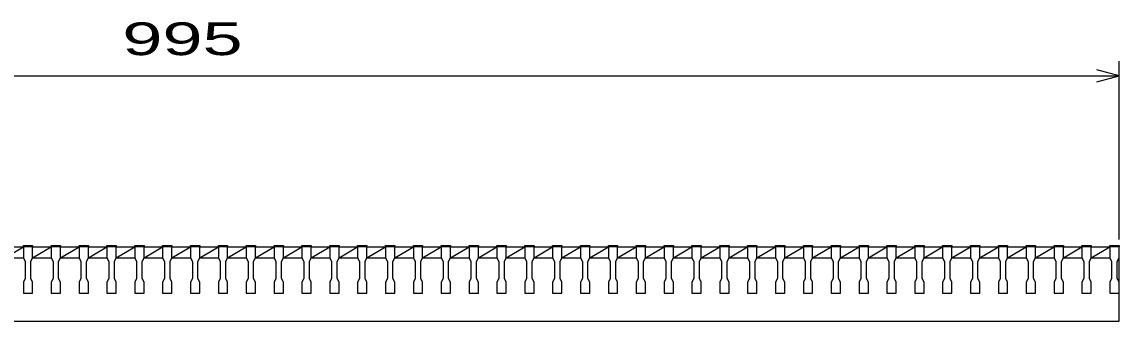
# Model space of a CAD drawing. Units: millimetres, scale not verified. Extents: x -1456 to 1385, y -1026 to 843.
# Drawn here: x -831 to -240, y -384 to -223 of the extents above; entities that cross this region are included whole.
import ezdxf
from ezdxf.enums import TextEntityAlignment as Align

# ---------------------------------------------------------------- set-up
doc = ezdxf.new("R2010")
doc.units = ezdxf.units.MM
doc.header["$LTSCALE"] = 8
doc.layers.add('16', color=3, linetype='Continuous', lineweight=25)
doc.layers.add('22', color=4, linetype='Continuous', lineweight=25)
doc.styles.add('ベクトル', font='')
doc.styles.get('ベクトル').set_extended_font_data('ベクトル')

msp = doc.modelspace()

# ---------------------------------------------------------------- linework, layer by layer
at = {"layer": '16'}
for p, q in [((-840, -344), (-830, -344)), ((-840, -350), (-830, -344)), ((-830, -344), (-830, -343.3)), ((-830, -343.3), (-825, -343.3)), ((-830, -344), (-830, -350)), ((-825, -344), (-830, -344)), ((-825, -343.3), (-825, -344)), ((-825, -350), (-825, -344)), ((-825, -344), (-815, -344)), ((-825, -350), (-815, -344)), ((-815, -344), (-815, -343.3)), ((-815, -343.3), (-810, -343.3)), ((-815, -344), (-815, -350)), ((-810, -344), (-815, -344)), ((-810, -343.3), (-810, -344)), ((-810, -350), (-810, -344)), ((-810, -344), (-800, -344)), ((-810, -350), (-800, -344)), ((-800, -344), (-800, -343.3)), ((-800, -343.3), (-795, -343.3)), ((-800, -344), (-800, -350)), ((-795, -344), (-800, -344)), ((-795, -343.3), (-795, -344)), ((-795, -350), (-795, -344)), ((-795, -344), (-785, -344)), ((-795, -350), (-785, -344)), ((-785, -344), (-785, -343.3)), ((-785, -343.3), (-780, -343.3)), ((-785, -344), (-785, -350)), ((-780, -344), (-785, -344)), ((-780, -343.3), (-780, -344)), ((-780, -350), (-780, -344)), ((-780, -344), (-770, -344)), ((-780, -350), (-770, -344)), ((-770, -344), (-770, -343.3)), ((-770, -343.3), (-765, -343.3)), ((-770, -344), (-770, -350)), ((-765, -344), (-770, -344)), ((-765, -343.3), (-765, -344)), ((-765, -350), (-765, -344)), ((-765, -344), (-755, -344)), ((-765, -350), (-755, -344)), ((-755, -344), (-755, -343.3)), ((-755, -343.3), (-750, -343.3)), ((-755, -344), (-755, -350)), ((-750, -344), (-755, -344)), ((-750, -343.3), (-750, -344)), ((-750, -350), (-750, -344)), ((-750, -344), (-740, -344)), ((-750, -350), (-740, -344)), ((-740, -344), (-740, -343.3)), ((-740, -343.3), (-735, -343.3)), ((-740, -344), (-740, -350)), ((-735, -344), (-740, -344)), ((-735, -343.3), (-735, -344)), ((-735, -350), (-735, -344)), ((-735, -344), (-725, -344)), ((-735, -350), (-725, -344)), ((-725, -344), (-725, -343.3)), ((-725, -343.3), (-720, -343.3)), ((-725, -344), (-725, -350)), ((-720, -344), (-725, -344)), ((-720, -343.3), (-720, -344)), ((-720, -350), (-720, -344)), ((-720, -344), (-710, -344)), ((-720, -350), (-710, -344)), ((-710, -344), (-710, -343.3)), ((-710, -343.3), (-705, -343.3)), ((-710, -344), (-710, -350)), ((-705, -344), (-710, -344)), ((-705, -343.3), (-705, -344)), ((-705, -350), (-705, -344)), ((-705, -344), (-695, -344)), ((-705, -350), (-695, -344)), ((-695, -344), (-695, -343.3)), ((-695, -343.3), (-690, -343.3)), ((-695, -344), (-695, -350)), ((-690, -344), (-695, -344)), ((-690, -343.3), (-690, -344)), ((-690, -350), (-690, -344)), ((-690, -344), (-680, -344)), ((-690, -350), (-680, -344)), ((-680, -344), (-680, -343.3)), ((-680, -343.3), (-675, -343.3)), ((-680, -344), (-680, -350)), ((-675, -344), (-680, -344)), ((-675, -343.3), (-675, -344)), ((-675, -350), (-675, -344)), ((-675, -344), (-665, -344)), ((-675, -350), (-665, -344)), ((-665, -344), (-665, -343.3)), ((-665, -343.3), (-660, -343.3)), ((-665, -344), (-665, -350)), ((-660, -344), (-665, -344)), ((-660, -343.3), (-660, -344)), ((-660, -350), (-660, -344)), ((-660, -344), (-650, -344)), ((-660, -350), (-650, -344)), ((-650, -344), (-650, -343.3)), ((-650, -343.3), (-645, -343.3)), ((-650, -344), (-650, -350)), ((-645, -344), (-650, -344)), ((-645, -343.3), (-645, -344)), ((-645, -350), (-645, -344)), ((-645, -344), (-635, -344)), ((-645, -350), (-635, -344)), ((-635, -344), (-635, -343.3)), ((-635, -343.3), (-630, -343.3)), ((-635, -344), (-635, -350)), ((-630, -344), (-635, -344)), ((-630, -343.3), (-630, -344)), ((-630, -350), (-630, -344)), ((-630, -344), (-620, -344)), ((-630, -350), (-620, -344)), ((-620, -344), (-620, -343.3)), ((-620, -343.3), (-615, -343.3)), ((-620, -344), (-620, -350)), ((-615, -344), (-620, -344)), ((-615, -343.3), (-615, -344)), ((-615, -350), (-615, -344)), ((-615, -344), (-605, -344)), ((-615, -350), (-605, -344)), ((-605, -344), (-605, -343.3)), ((-605, -343.3), (-600, -343.3)), ((-605, -344), (-605, -350)), ((-600, -344), (-605, -344)), ((-600, -343.3), (-600, -344)), ((-600, -350), (-600, -344)), ((-600, -344), (-590, -344)), ((-600, -350), (-590, -344)), ((-590, -344), (-590, -343.3)), ((-590, -343.3), (-585, -343.3)), ((-590, -344), (-590, -350)), ((-585, -344), (-590, -344)), ((-585, -343.3), (-585, -344)), ((-585, -350), (-585, -344)), ((-585, -344), (-575, -344)), ((-585, -350), (-575, -344)), ((-575, -344), (-575, -343.3)), ((-575, -343.3), (-570, -343.3)), ((-575, -344), (-575, -350)), ((-570, -344), (-575, -344)), ((-570, -343.3), (-570, -344)), ((-570, -350), (-570, -344)), ((-570, -344), (-560, -344)), ((-570, -350), (-560, -344)), ((-560, -344), (-560, -343.3)), ((-560, -343.3), (-555, -343.3)), ((-560, -344), (-560, -350)), ((-555, -344), (-560, -344)), ((-555, -343.3), (-555, -344)), ((-555, -350), (-555, -344)), ((-555, -344), (-545, -344)), ((-555, -350), (-545, -344)), ((-545, -344), (-545, -343.3)), ((-545, -343.3), (-540, -343.3)), ((-545, -344), (-545, -350)), ((-540, -344), (-545, -344)), ((-540, -343.3), (-540, -344)), ((-540, -350), (-540, -344)), ((-540, -344), (-530, -344)), ((-540, -350), (-530, -344)), ((-530, -344), (-530, -343.3)), ((-530, -343.3), (-525, -343.3)), ((-530, -344), (-530, -350)), ((-525, -344), (-530, -344)), ((-525, -343.3), (-525, -344)), ((-525, -350), (-525, -344)), ((-525, -344), (-515, -344)), ((-525, -350), (-515, -344)), ((-515, -344), (-515, -343.3)), ((-515, -343.3), (-510, -343.3)), ((-515, -344), (-515, -350)), ((-510, -344), (-515, -344)), ((-510, -343.3), (-510, -344)), ((-510, -350), (-510, -344)), ((-510, -344), (-500, -344)), ((-510, -350), (-500, -344)), ((-500, -344), (-500, -343.3)), ((-500, -343.3), (-495, -343.3)), ((-500, -344), (-500, -350)), ((-495, -344), (-500, -344)), ((-495, -343.3), (-495, -344)), ((-495, -350), (-495, -344)), ((-495, -344), (-485, -344)), ((-495, -350), (-485, -344)), ((-485, -344), (-485, -343.3)), ((-485, -343.3), (-480, -343.3)), ((-485, -344), (-485, -350)), ((-480, -344), (-485, -344)), ((-480, -343.3), (-480, -344)), ((-480, -350), (-480, -344)), ((-480, -344), (-470, -344)), ((-480, -350), (-470, -344)), ((-470, -344), (-470, -343.3)), ((-470, -343.3), (-465, -343.3)), ((-470, -344), (-470, -350)), ((-465, -344), (-470, -344)), ((-465, -343.3), (-465, -344)), ((-465, -350), (-465, -344)), ((-465, -344), (-455, -344)), ((-465, -350), (-455, -344)), ((-455, -344), (-455, -343.3)), ((-455, -343.3), (-450, -343.3)), ((-455, -344), (-455, -350)), ((-450, -344), (-455, -344)), ((-450, -343.3), (-450, -344)), ((-450, -350), (-450, -344)), ((-450, -344), (-440, -344)), ((-450, -350), (-440, -344)), ((-440, -344), (-440, -343.3)), ((-440, -343.3), (-435, -343.3)), ((-440, -344), (-440, -350)), ((-435, -344), (-440, -344)), ((-435, -343.3), (-435, -344)), ((-435, -350), (-435, -344)), ((-435, -344), (-425, -344)), ((-435, -350), (-425, -344)), ((-425, -344), (-425, -343.3)), ((-425, -343.3), (-420, -343.3)), ((-425, -344), (-425, -350)), ((-420, -344), (-425, -344)), ((-420, -343.3), (-420, -344)), ((-420, -350), (-420, -344)), ((-420, -344), (-410, -344)), ((-420, -350), (-410, -344)), ((-410, -344), (-410, -343.3)), ((-410, -343.3), (-405, -343.3)), ((-410, -344), (-410, -350)), ((-405, -344), (-410, -344)), ((-405, -343.3), (-405, -344)), ((-405, -350), (-405, -344)), ((-405, -344), (-395, -344)), ((-405, -350), (-395, -344)), ((-395, -344), (-395, -343.3)), ((-395, -343.3), (-390, -343.3)), ((-395, -344), (-395, -350)), ((-390, -344), (-395, -344)), ((-390, -343.3), (-390, -344)), ((-390, -350), (-390, -344)), ((-390, -344), (-380, -344)), ((-390, -350), (-380, -344)), ((-380, -344), (-380, -343.3)), ((-380, -343.3), (-375, -343.3)), ((-380, -344), (-380, -350)), ((-375, -344), (-380, -344)), ((-375, -343.3), (-375, -344)), ((-375, -350), (-375, -344)), ((-375, -344), (-365, -344)), ((-375, -350), (-365, -344)), ((-365, -344), (-365, -343.3)), ((-365, -343.3), (-360, -343.3)), ((-365, -344), (-365, -350)), ((-360, -344), (-365, -344)), ((-360, -343.3), (-360, -344)), ((-360, -350), (-360, -344)), ((-360, -344), (-350, -344)), ((-360, -350), (-350, -344)), ((-350, -344), (-350, -343.3)), ((-350, -343.3), (-345, -343.3)), ((-350, -344), (-350, -350)), ((-345, -344), (-350, -344)), ((-345, -343.3), (-345, -344)), ((-345, -350), (-345, -344)), ((-345, -344), (-335, -344)), ((-345, -350), (-335, -344)), ((-335, -344), (-335, -343.3)), ((-335, -343.3), (-330, -343.3)), ((-335, -344), (-335, -350)), ((-330, -344), (-335, -344)), ((-330, -343.3), (-330, -344)), ((-330, -350), (-330, -344)), ((-330, -344), (-320, -344)), ((-330, -350), (-320, -344)), ((-320, -344), (-320, -343.3)), ((-320, -343.3), (-315, -343.3)), ((-320, -344), (-320, -350)), ((-315, -344), (-320, -344)), ((-315, -343.3), (-315, -344)), ((-315, -350), (-315, -344)), ((-315, -344), (-305, -344)), ((-315, -350), (-305, -344)), ((-305, -344), (-305, -343.3)), ((-305, -343.3), (-300, -343.3)), ((-305, -344), (-305, -350)), ((-300, -344), (-305, -344)), ((-300, -343.3), (-300, -344)), ((-300, -350), (-300, -344)), ((-300, -344), (-290, -344)), ((-300, -350), (-290, -344)), ((-290, -344), (-290, -343.3)), ((-290, -343.3), (-285, -343.3)), ((-290, -344), (-290, -350)), ((-285, -344), (-290, -344)), ((-285, -343.3), (-285, -344)), ((-285, -350), (-285, -344)), ((-285, -344), (-275, -344)), ((-285, -350), (-275, -344)), ((-275, -344), (-275, -343.3)), ((-275, -343.3), (-270, -343.3)), ((-275, -344), (-275, -350)), ((-270, -344), (-275, -344)), ((-270, -343.3), (-270, -344)), ((-270, -350), (-270, -344)), ((-270, -344), (-260, -344)), ((-270, -350), (-260, -344)), ((-260, -344), (-260, -343.3)), ((-260, -343.3), (-255, -343.3)), ((-260, -344), (-260, -350)), ((-255, -344), (-260, -344)), ((-255, -343.3), (-255, -344)), ((-255, -350), (-255, -344)), ((-255, -344), (-245, -344)), ((-255, -350), (-245, -344)), ((-245, -344), (-245, -343.3)), ((-245, -343.3), (-240, -343.3)), ((-245, -344), (-245, -350)), ((-240, -344), (-245, -344)), ((-240, -343.3), (-240, -344)), ((-240, -350), (-240, -344)), ((-240, -384), (-240, -344)), ((-840, -350), (-830, -350)), ((-830, -350), (-829, -352)), ((-829, -352), (-829, -361)), ((-826, -352), (-825, -350)), ((-826, -361), (-826, -352)), ((-825, -350), (-815, -350)), ((-815, -350), (-814, -352)), ((-814, -352), (-814, -361)), ((-811, -352), (-810, -350)), ((-811, -361), (-811, -352)), ((-810, -350), (-800, -350)), ((-800, -350), (-799, -352)), ((-799, -352), (-799, -361)), ((-796, -352), (-795, -350)), ((-796, -361), (-796, -352)), ((-795, -350), (-785, -350)), ((-785, -350), (-784, -352)), ((-784, -352), (-784, -361)), ((-781, -352), (-780, -350)), ((-781, -361), (-781, -352)), ((-780, -350), (-770, -350)), ((-770, -350), (-769, -352)), ((-769, -352), (-769, -361)), ((-766, -352), (-765, -350)), ((-766, -361), (-766, -352)), ((-765, -350), (-755, -350)), ((-755, -350), (-754, -352)), ((-754, -352), (-754, -361)), ((-751, -352), (-750, -350)), ((-751, -361), (-751, -352)), ((-750, -350), (-740, -350)), ((-740, -350), (-739, -352)), ((-739, -352), (-739, -361)), ((-736, -352), (-735, -350)), ((-736, -361), (-736, -352)), ((-735, -350), (-725, -350)), ((-725, -350), (-724, -352)), ((-724, -352), (-724, -361)), ((-721, -352), (-720, -350)), ((-721, -361), (-721, -352)), ((-720, -350), (-710, -350)), ((-710, -350), (-709, -352)), ((-709, -352), (-709, -361)), ((-706, -352), (-705, -350)), ((-706, -361), (-706, -352)), ((-705, -350), (-695, -350)), ((-695, -350), (-694, -352)), ((-694, -352), (-694, -361)), ((-691, -352), (-690, -350)), ((-691, -361), (-691, -352)), ((-690, -350), (-680, -350)), ((-680, -350), (-679, -352)), ((-679, -352), (-679, -361)), ((-676, -352), (-675, -350)), ((-676, -361), (-676, -352)), ((-675, -350), (-665, -350)), ((-665, -350), (-664, -352)), ((-664, -352), (-664, -361)), ((-661, -352), (-660, -350)), ((-661, -361), (-661, -352)), ((-660, -350), (-650, -350)), ((-650, -350), (-649, -352)), ((-649, -352), (-649, -361)), ((-646, -352), (-645, -350)), ((-646, -361), (-646, -352)), ((-645, -350), (-635, -350)), ((-635, -350), (-634, -352)), ((-634, -352), (-634, -361)), ((-631, -352), (-630, -350)), ((-631, -361), (-631, -352)), ((-630, -350), (-620, -350)), ((-620, -350), (-619, -352)), ((-619, -352), (-619, -361)), ((-616, -352), (-615, -350)), ((-616, -361), (-616, -352)), ((-615, -350), (-605, -350)), ((-605, -350), (-604, -352)), ((-604, -352), (-604, -361)), ((-601, -352), (-600, -350)), ((-601, -361), (-601, -352)), ((-600, -350), (-590, -350)), ((-590, -350), (-589, -352)), ((-589, -352), (-589, -361)), ((-586, -352), (-585, -350)), ((-586, -361), (-586, -352)), ((-585, -350), (-575, -350)), ((-575, -350), (-574, -352)), ((-574, -352), (-574, -361)), ((-571, -352), (-570, -350)), ((-571, -361), (-571, -352)), ((-570, -350), (-560, -350)), ((-560, -350), (-559, -352)), ((-559, -352), (-559, -361)), ((-556, -352), (-555, -350)), ((-556, -361), (-556, -352)), ((-555, -350), (-545, -350)), ((-545, -350), (-544, -352)), ((-544, -352), (-544, -361)), ((-541, -352), (-540, -350)), ((-541, -361), (-541, -352)), ((-540, -350), (-530, -350)), ((-530, -350), (-529, -352)), ((-529, -352), (-529, -361)), ((-526, -352), (-525, -350)), ((-526, -361), (-526, -352)), ((-525, -350), (-515, -350)), ((-515, -350), (-514, -352)), ((-514, -352), (-514, -361)), ((-511, -352), (-510, -350)), ((-511, -361), (-511, -352)), ((-510, -350), (-500, -350)), ((-500, -350), (-499, -352)), ((-499, -352), (-499, -361)), ((-496, -352), (-495, -350)), ((-496, -361), (-496, -352)), ((-495, -350), (-485, -350)), ((-485, -350), (-484, -352)), ((-484, -352), (-484, -361)), ((-481, -352), (-480, -350)), ((-481, -361), (-481, -352)), ((-480, -350), (-470, -350)), ((-470, -350), (-469, -352)), ((-469, -352), (-469, -361)), ((-466, -352), (-465, -350)), ((-466, -361), (-466, -352)), ((-465, -350), (-455, -350)), ((-455, -350), (-454, -352)), ((-454, -352), (-454, -361)), ((-451, -352), (-450, -350)), ((-451, -361), (-451, -352)), ((-450, -350), (-440, -350)), ((-440, -350), (-439, -352)), ((-439, -352), (-439, -361)), ((-436, -352), (-435, -350)), ((-436, -361), (-436, -352)), ((-435, -350), (-425, -350)), ((-425, -350), (-424, -352)), ((-424, -352), (-424, -361)), ((-421, -352), (-420, -350)), ((-421, -361), (-421, -352)), ((-420, -350), (-410, -350)), ((-410, -350), (-409, -352)), ((-409, -352), (-409, -361)), ((-406, -352), (-405, -350)), ((-406, -361), (-406, -352)), ((-405, -350), (-395, -350)), ((-395, -350), (-394, -352)), ((-394, -352), (-394, -361)), ((-391, -352), (-390, -350)), ((-391, -361), (-391, -352)), ((-390, -350), (-380, -350)), ((-380, -350), (-379, -352)), ((-379, -352), (-379, -361)), ((-376, -352), (-375, -350)), ((-376, -361), (-376, -352)), ((-375, -350), (-365, -350)), ((-365, -350), (-364, -352)), ((-364, -352), (-364, -361)), ((-361, -352), (-360, -350)), ((-361, -361), (-361, -352)), ((-360, -350), (-350, -350)), ((-350, -350), (-349, -352)), ((-349, -352), (-349, -361)), ((-346, -352), (-345, -350)), ((-346, -361), (-346, -352)), ((-345, -350), (-335, -350)), ((-335, -350), (-334, -352)), ((-334, -352), (-334, -361)), ((-331, -352), (-330, -350)), ((-331, -361), (-331, -352)), ((-330, -350), (-320, -350)), ((-320, -350), (-319, -352)), ((-319, -352), (-319, -361)), ((-316, -352), (-315, -350)), ((-316, -361), (-316, -352)), ((-315, -350), (-305, -350)), ((-305, -350), (-304, -352)), ((-304, -352), (-304, -361)), ((-301, -352), (-300, -350)), ((-301, -361), (-301, -352)), ((-300, -350), (-290, -350)), ((-290, -350), (-289, -352)), ((-289, -352), (-289, -361)), ((-286, -352), (-285, -350)), ((-286, -361), (-286, -352)), ((-285, -350), (-275, -350)), ((-275, -350), (-274, -352)), ((-274, -352), (-274, -361)), ((-271, -352), (-270, -350)), ((-271, -361), (-271, -352)), ((-270, -350), (-260, -350)), ((-260, -350), (-259, -352)), ((-259, -352), (-259, -361)), ((-256, -352), (-255, -350)), ((-256, -361), (-256, -352)), ((-255, -350), (-245, -350)), ((-245, -350), (-244, -352)), ((-244, -352), (-244, -361)), ((-241, -352), (-240, -350)), ((-241, -361), (-241, -352)), ((-829, -361), (-830, -363)), ((-830, -363), (-830, -369)), ((-825, -363), (-826, -361)), ((-825, -369), (-825, -363)), ((-814, -361), (-815, -363)), ((-815, -363), (-815, -369)), ((-810, -363), (-811, -361)), ((-810, -369), (-810, -363)), ((-799, -361), (-800, -363)), ((-800, -363), (-800, -369)), ((-795, -363), (-796, -361)), ((-795, -369), (-795, -363)), ((-784, -361), (-785, -363)), ((-785, -363), (-785, -369)), ((-780, -363), (-781, -361)), ((-780, -369), (-780, -363)), ((-769, -361), (-770, -363)), ((-770, -363), (-770, -369)), ((-765, -363), (-766, -361)), ((-765, -369), (-765, -363)), ((-754, -361), (-755, -363)), ((-755, -363), (-755, -369)), ((-750, -363), (-751, -361)), ((-750, -369), (-750, -363)), ((-739, -361), (-740, -363)), ((-740, -363), (-740, -369)), ((-735, -363), (-736, -361)), ((-735, -369), (-735, -363)), ((-724, -361), (-725, -363)), ((-725, -363), (-725, -369)), ((-720, -363), (-721, -361)), ((-720, -369), (-720, -363)), ((-709, -361), (-710, -363)), ((-710, -363), (-710, -369)), ((-705, -363), (-706, -361)), ((-705, -369), (-705, -363)), ((-694, -361), (-695, -363)), ((-695, -363), (-695, -369)), ((-690, -363), (-691, -361)), ((-690, -369), (-690, -363)), ((-679, -361), (-680, -363)), ((-680, -363), (-680, -369)), ((-675, -363), (-676, -361)), ((-675, -369), (-675, -363)), ((-664, -361), (-665, -363)), ((-665, -363), (-665, -369)), ((-660, -363), (-661, -361)), ((-660, -369), (-660, -363)), ((-649, -361), (-650, -363)), ((-650, -363), (-650, -369)), ((-645, -363), (-646, -361)), ((-645, -369), (-645, -363)), ((-634, -361), (-635, -363)), ((-635, -363), (-635, -369)), ((-630, -363), (-631, -361)), ((-630, -369), (-630, -363)), ((-619, -361), (-620, -363)), ((-620, -363), (-620, -369)), ((-615, -363), (-616, -361)), ((-615, -369), (-615, -363)), ((-604, -361), (-605, -363)), ((-605, -363), (-605, -369)), ((-600, -363), (-601, -361)), ((-600, -369), (-600, -363)), ((-589, -361), (-590, -363)), ((-590, -363), (-590, -369)), ((-585, -363), (-586, -361)), ((-585, -369), (-585, -363)), ((-574, -361), (-575, -363)), ((-575, -363), (-575, -369)), ((-570, -363), (-571, -361)), ((-570, -369), (-570, -363)), ((-559, -361), (-560, -363)), ((-560, -363), (-560, -369)), ((-555, -363), (-556, -361)), ((-555, -369), (-555, -363)), ((-544, -361), (-545, -363)), ((-545, -363), (-545, -369)), ((-540, -363), (-541, -361)), ((-540, -369), (-540, -363)), ((-529, -361), (-530, -363)), ((-530, -363), (-530, -369)), ((-525, -363), (-526, -361)), ((-525, -369), (-525, -363)), ((-514, -361), (-515, -363)), ((-515, -363), (-515, -369)), ((-510, -363), (-511, -361)), ((-510, -369), (-510, -363)), ((-499, -361), (-500, -363)), ((-500, -363), (-500, -369)), ((-495, -363), (-496, -361)), ((-495, -369), (-495, -363)), ((-484, -361), (-485, -363)), ((-485, -363), (-485, -369)), ((-480, -363), (-481, -361)), ((-480, -369), (-480, -363)), ((-469, -361), (-470, -363)), ((-470, -363), (-470, -369)), ((-465, -363), (-466, -361)), ((-465, -369), (-465, -363)), ((-454, -361), (-455, -363)), ((-455, -363), (-455, -369)), ((-450, -363), (-451, -361)), ((-450, -369), (-450, -363)), ((-439, -361), (-440, -363)), ((-440, -363), (-440, -369)), ((-435, -363), (-436, -361)), ((-435, -369), (-435, -363)), ((-424, -361), (-425, -363)), ((-425, -363), (-425, -369)), ((-420, -363), (-421, -361)), ((-420, -369), (-420, -363)), ((-409, -361), (-410, -363)), ((-410, -363), (-410, -369)), ((-405, -363), (-406, -361)), ((-405, -369), (-405, -363)), ((-394, -361), (-395, -363)), ((-395, -363), (-395, -369)), ((-390, -363), (-391, -361)), ((-390, -369), (-390, -363)), ((-379, -361), (-380, -363)), ((-380, -363), (-380, -369)), ((-375, -363), (-376, -361)), ((-375, -369), (-375, -363)), ((-364, -361), (-365, -363)), ((-365, -363), (-365, -369)), ((-360, -363), (-361, -361)), ((-360, -369), (-360, -363)), ((-349, -361), (-350, -363)), ((-350, -363), (-350, -369)), ((-345, -363), (-346, -361)), ((-345, -369), (-345, -363)), ((-334, -361), (-335, -363)), ((-335, -363), (-335, -369)), ((-330, -363), (-331, -361)), ((-330, -369), (-330, -363)), ((-319, -361), (-320, -363)), ((-320, -363), (-320, -369)), ((-315, -363), (-316, -361)), ((-315, -369), (-315, -363)), ((-304, -361), (-305, -363)), ((-305, -363), (-305, -369)), ((-300, -363), (-301, -361)), ((-300, -369), (-300, -363)), ((-289, -361), (-290, -363)), ((-290, -363), (-290, -369)), ((-285, -363), (-286, -361)), ((-285, -369), (-285, -363)), ((-274, -361), (-275, -363)), ((-275, -363), (-275, -369)), ((-270, -363), (-271, -361)), ((-270, -369), (-270, -363)), ((-259, -361), (-260, -363)), ((-260, -363), (-260, -369)), ((-255, -363), (-256, -361)), ((-255, -369), (-255, -363)), ((-244, -361), (-245, -363)), ((-245, -363), (-245, -369)), ((-240, -363), (-241, -361)), ((-240, -369), (-240, -363)), ((-830, -369), (-825, -369)), ((-815, -369), (-810, -369)), ((-800, -369), (-795, -369)), ((-785, -369), (-780, -369)), ((-770, -369), (-765, -369)), ((-755, -369), (-750, -369)), ((-740, -369), (-735, -369)), ((-725, -369), (-720, -369)), ((-710, -369), (-705, -369)), ((-695, -369), (-690, -369)), ((-680, -369), (-675, -369)), ((-665, -369), (-660, -369)), ((-650, -369), (-645, -369)), ((-635, -369), (-630, -369)), ((-620, -369), (-615, -369)), ((-605, -369), (-600, -369)), ((-590, -369), (-585, -369)), ((-575, -369), (-570, -369)), ((-560, -369), (-555, -369)), ((-545, -369), (-540, -369)), ((-530, -369), (-525, -369)), ((-515, -369), (-510, -369)), ((-500, -369), (-495, -369)), ((-485, -369), (-480, -369)), ((-470, -369), (-465, -369)), ((-455, -369), (-450, -369)), ((-440, -369), (-435, -369)), ((-425, -369), (-420, -369)), ((-410, -369), (-405, -369)), ((-395, -369), (-390, -369)), ((-380, -369), (-375, -369)), ((-365, -369), (-360, -369)), ((-350, -369), (-345, -369)), ((-335, -369), (-330, -369)), ((-320, -369), (-315, -369)), ((-305, -369), (-300, -369)), ((-290, -369), (-285, -369)), ((-275, -369), (-270, -369)), ((-260, -369), (-255, -369)), ((-245, -369), (-240, -369)), ((-1235, -384), (-240, -384))]:
    msp.add_line(p, q, dxfattribs=at)
at = {"layer": '22'}
for p, q in [((-240, -340), (-240, -244)), ((-1235, -252), (-240, -252)), ((-240, -252), (-252, -248.8)), ((-252, -255.2), (-240, -252))]:
    msp.add_line(p, q, dxfattribs=at)

# ---------------------------------------------------------------- texts
at = {"layer": '22', "color": 2, "style": 'ベクトル', "width": 1.65}
msp.add_text(' 995 ', height=17.6, dxfattribs=at).set_placement((-787.5, -232), align=Align.MIDDLE_LEFT)

doc.saveas('drawing.dxf')
